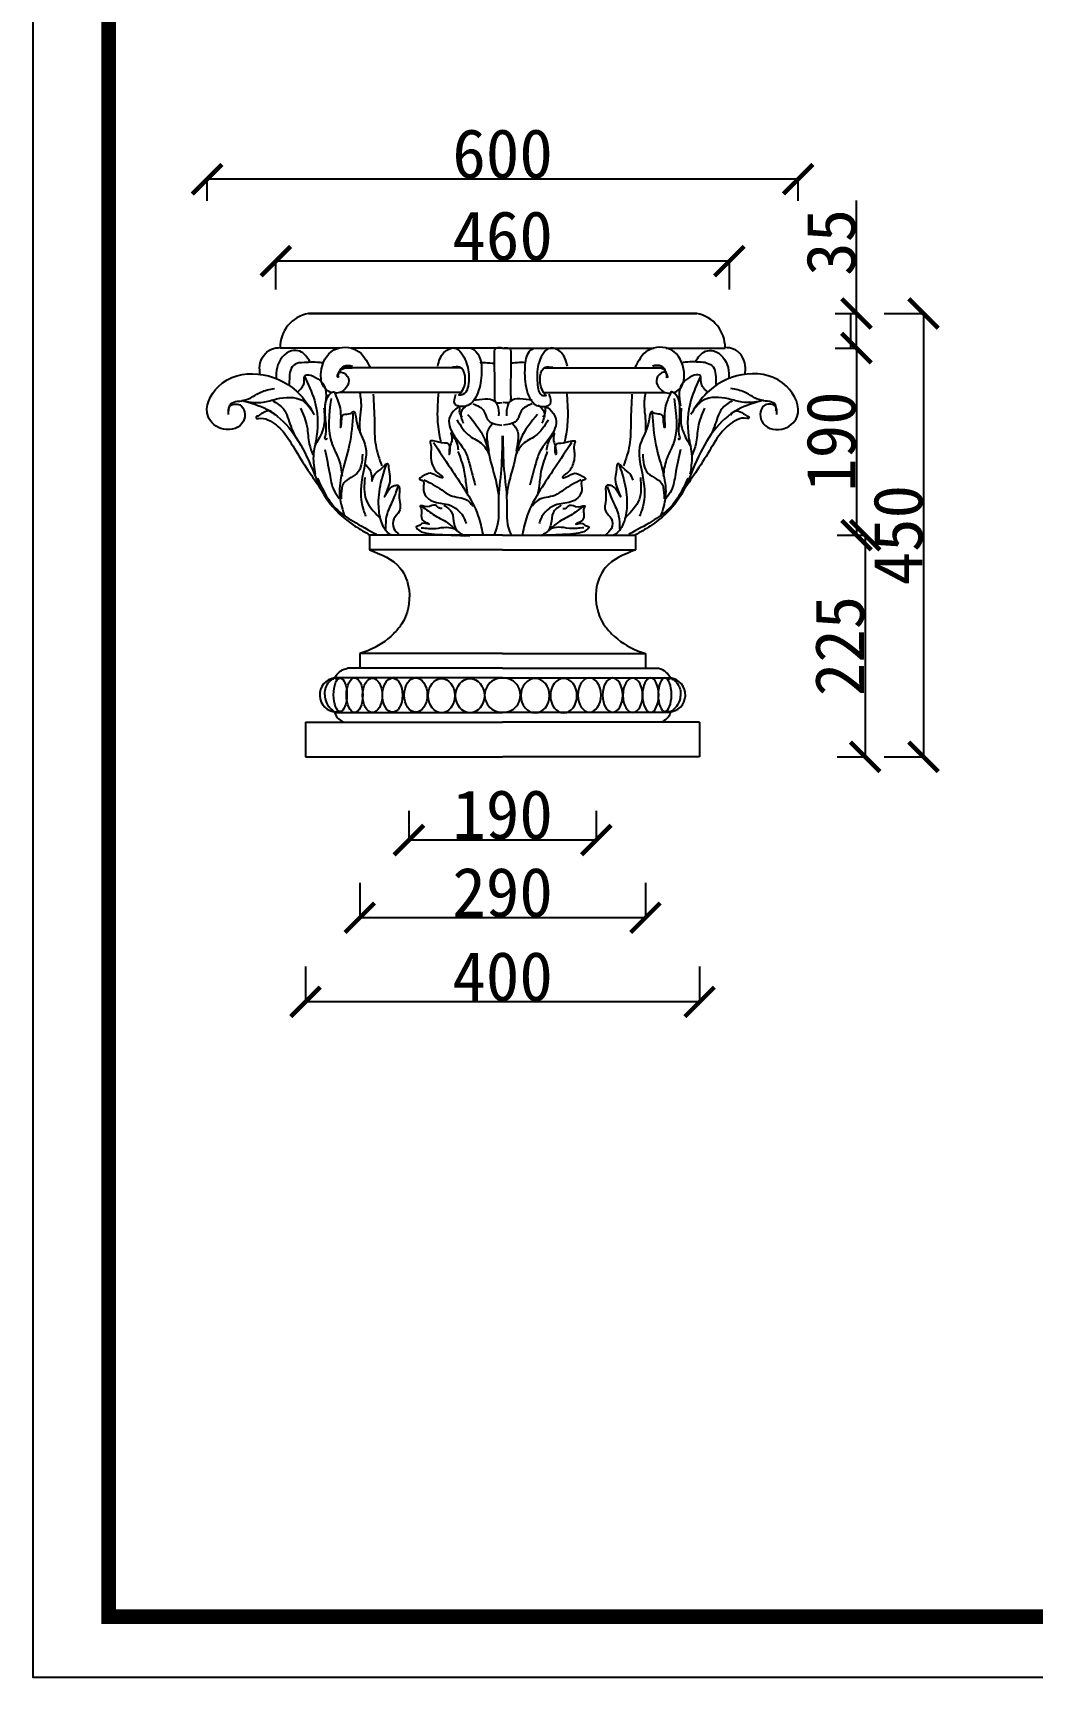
# Model space of a CAD drawing. Extents: x 3172 to 33391, y 13916 to 34175.
# Drawn here: x 8811 to 9825, y 18223 to 19893 of the extents above; entities that cross this region are included whole.
import ezdxf

# ---------------------------------------------------------------- set-up
doc = ezdxf.new("R2010")
doc.units = 0
doc.layers.get('0').update_dxf_attribs({"linetype": 'CONTINUOUS'})
doc.layers.get('DEFPOINTS').update_dxf_attribs({"linetype": 'CONTINUOUS'})
doc.dimstyles.new('ISO-25', dxfattribs={"dimtxt": 2.5, "dimasz": 2.5, "dimexe": 1.25, "dimexo": 0.625, "dimtad": 1, "dimdec": 4, "dimdsep": 46, "dimlunit": 6, "dimtxsty": 'Standard', "dimcen": 2.5, "dimadec": 0, "dimazin": 0, "dimtfac": 1, "dimtdec": 4, "dimtmove": 0, "dimatfit": 3, "dimfxl": 1, "dimtolj": 1, "dimtzin": 0, "dimarcsym": 0})

# ---------------------------------------------------------------- blocks, each defined once
blk = doc.blocks.new('_ARCHTICK')
at = {"color": 0, "linetype": 'ByBlock', "const_width": 0.15}
blk.add_lwpolyline([(-0.5, -0.5), (0.5, 0.5)], dxfattribs=at)
blk = doc.blocks.new('*D133')
at = {"color": 0, "linetype": 'ByBlock'}
for p, q in [((12203.1, 17663.5), (12203.1, 17626.3)), ((12603.1, 17663.5), (12603.1, 17626.3)), ((12603.1, 17627.6), (12203.1, 17627.6))]:
    blk.add_line(p, q, dxfattribs=at)
at = {"layer": 'DEFPOINTS', "color": 0, "linetype": 'ByBlock'}
for p in [(12203.1, 17664.2), (12603.1, 17664.2), (12203.1, 17627.6)]:
    blk.add_point(p, dxfattribs=at)
at = {"color": 0, "linetype": 'ByBlock', "xscale": 30, "yscale": 30, "zscale": 30, "rotation": 180}
blk.add_blockref('_ARCHTICK', (12203.1, 17627.6), dxfattribs=at)
at = {"color": 0, "linetype": 'ByBlock', "xscale": 30, "yscale": 30, "zscale": 30}
blk.add_blockref('_ARCHTICK', (12603.1, 17627.6), dxfattribs=at)
at = {"color": 0, "linetype": 'ByBlock', "insert": (12403.1, 17653.2), "char_height": 50, "attachment_point": 5}
blk.add_mtext('\\A1;400', dxfattribs=at)
blk = doc.blocks.new('*D134')
at = {"color": 0, "linetype": 'ByBlock'}
for p, q in [((12258.1, 17748.3), (12258.1, 17711.8)), ((12548.1, 17748.3), (12548.1, 17711.8)), ((12548.1, 17713), (12258.1, 17713))]:
    blk.add_line(p, q, dxfattribs=at)
at = {"layer": 'DEFPOINTS', "color": 0, "linetype": 'ByBlock'}
for p in [(12258.1, 17748.9), (12548.1, 17748.9), (12258.1, 17713)]:
    blk.add_point(p, dxfattribs=at)
at = {"color": 0, "linetype": 'ByBlock', "xscale": 30, "yscale": 30, "zscale": 30, "rotation": 180}
blk.add_blockref('_ARCHTICK', (12258.1, 17713), dxfattribs=at)
at = {"color": 0, "linetype": 'ByBlock', "xscale": 30, "yscale": 30, "zscale": 30}
blk.add_blockref('_ARCHTICK', (12548.1, 17713), dxfattribs=at)
at = {"color": 0, "linetype": 'ByBlock', "insert": (12403.1, 17738.6), "char_height": 50, "attachment_point": 5}
blk.add_mtext('\\A1;290', dxfattribs=at)
blk = doc.blocks.new('*D135')
at = {"color": 0, "linetype": 'ByBlock'}
for p, q in [((12308, 17821.5), (12308, 17790.6)), ((12498.2, 17821.5), (12498.2, 17790.6)), ((12498.2, 17791.9), (12308, 17791.9))]:
    blk.add_line(p, q, dxfattribs=at)
at = {"layer": 'DEFPOINTS', "color": 0, "linetype": 'ByBlock'}
for p in [(12308, 17822.2), (12498.2, 17822.2), (12308, 17791.9)]:
    blk.add_point(p, dxfattribs=at)
at = {"color": 0, "linetype": 'ByBlock', "xscale": 30, "yscale": 30, "zscale": 30, "rotation": 180}
blk.add_blockref('_ARCHTICK', (12308, 17791.9), dxfattribs=at)
at = {"color": 0, "linetype": 'ByBlock', "xscale": 30, "yscale": 30, "zscale": 30}
blk.add_blockref('_ARCHTICK', (12498.2, 17791.9), dxfattribs=at)
at = {"color": 0, "linetype": 'ByBlock', "insert": (12403.1, 17817.5), "char_height": 50, "attachment_point": 5}
blk.add_mtext('\\A1;190', dxfattribs=at)
blk = doc.blocks.new('*D131')
at = {"color": 0, "linetype": 'ByBlock'}
for p, q in [((12103.1, 18536.5), (12103.1, 18559.7)), ((12703.1, 18558.4), (12103.1, 18558.4)), ((12703.1, 18536.5), (12703.1, 18559.7))]:
    blk.add_line(p, q, dxfattribs=at)
at = {"layer": 'DEFPOINTS', "color": 0, "linetype": 'ByBlock'}
for p in [(12103.1, 18558.4), (12103.1, 18535.9), (12703.1, 18535.9)]:
    blk.add_point(p, dxfattribs=at)
at = {"color": 0, "linetype": 'ByBlock', "xscale": 30, "yscale": 30, "zscale": 30, "rotation": 180}
blk.add_blockref('_ARCHTICK', (12103.1, 18558.4), dxfattribs=at)
at = {"color": 0, "linetype": 'ByBlock', "xscale": 30, "yscale": 30, "zscale": 30}
blk.add_blockref('_ARCHTICK', (12703.1, 18558.4), dxfattribs=at)
at = {"color": 0, "linetype": 'ByBlock', "insert": (12403.1, 18584.1), "char_height": 50, "attachment_point": 5}
blk.add_mtext('\\A1;600', dxfattribs=at)
blk = doc.blocks.new('*D132')
at = {"color": 0, "linetype": 'ByBlock'}
for p, q in [((12173, 18446.5), (12173, 18476.5)), ((12633.3, 18475.2), (12173, 18475.2)), ((12633.3, 18446.5), (12633.3, 18476.5))]:
    blk.add_line(p, q, dxfattribs=at)
at = {"layer": 'DEFPOINTS', "color": 0, "linetype": 'ByBlock'}
for p in [(12173, 18475.2), (12173, 18445.9), (12633.3, 18445.9)]:
    blk.add_point(p, dxfattribs=at)
at = {"color": 0, "linetype": 'ByBlock', "xscale": 30, "yscale": 30, "zscale": 30, "rotation": 180}
blk.add_blockref('_ARCHTICK', (12173, 18475.2), dxfattribs=at)
at = {"color": 0, "linetype": 'ByBlock', "xscale": 30, "yscale": 30, "zscale": 30}
blk.add_blockref('_ARCHTICK', (12633.3, 18475.2), dxfattribs=at)
at = {"color": 0, "linetype": 'ByBlock', "insert": (12403.1, 18500.8), "char_height": 50, "attachment_point": 5}
blk.add_mtext('\\A1;460', dxfattribs=at)
blk = doc.blocks.new('*D136')
at = {"color": 0, "linetype": 'ByBlock'}
for p, q in [((12862.2, 18367.4), (12903.3, 18367.4)), ((12902.1, 18367.4), (12902.1, 17917.4)), ((12862.2, 17917.4), (12903.3, 17917.4))]:
    blk.add_line(p, q, dxfattribs=at)
at = {"layer": 'DEFPOINTS', "color": 0, "linetype": 'ByBlock'}
for p in [(12861.6, 18367.4), (12861.6, 17917.4), (12902.1, 17917.4)]:
    blk.add_point(p, dxfattribs=at)
at = {"color": 0, "linetype": 'ByBlock', "xscale": 30, "yscale": 30, "zscale": 30}
for p, rotation in [((12902.1, 18367.4), 90), ((12902.1, 17917.4), 270)]:
    blk.add_blockref('_ARCHTICK', p, dxfattribs=dict(at, rotation=rotation))
at = {"color": 0, "linetype": 'ByBlock', "insert": (12876.5, 18142.4), "char_height": 50, "attachment_point": 5, "rotation": 90}
blk.add_mtext('\\A1;450', dxfattribs=at)
blk = doc.blocks.new('*D138')
at = {"color": 0, "linetype": 'ByBlock'}
for p, q in [((12814.6, 18142.4), (12844.2, 18142.4)), ((12842.9, 18142.4), (12842.9, 17917.4)), ((12814.6, 17917.4), (12844.2, 17917.4))]:
    blk.add_line(p, q, dxfattribs=at)
at = {"layer": 'DEFPOINTS', "color": 0, "linetype": 'ByBlock'}
for p in [(12814, 18142.4), (12814, 17917.4), (12842.9, 17917.4)]:
    blk.add_point(p, dxfattribs=at)
at = {"color": 0, "linetype": 'ByBlock', "xscale": 30, "yscale": 30, "zscale": 30}
for p, rotation in [((12842.9, 18142.4), 90), ((12842.9, 17917.4), 270)]:
    blk.add_blockref('_ARCHTICK', p, dxfattribs=dict(at, rotation=rotation))
at = {"color": 0, "linetype": 'ByBlock', "insert": (12817.3, 18029.9), "char_height": 50, "attachment_point": 5, "rotation": 90}
blk.add_mtext('\\A1;225', dxfattribs=at)
blk = doc.blocks.new('*D139')
at = {"color": 0, "linetype": 'ByBlock'}
for p, q in [((12812.6, 18332.4), (12835.4, 18332.4)), ((12834.1, 18332.4), (12834.1, 18142.4)), ((12815.2, 18142.4), (12835.4, 18142.4))]:
    blk.add_line(p, q, dxfattribs=at)
at = {"layer": 'DEFPOINTS', "color": 0, "linetype": 'ByBlock'}
for p in [(12811.9, 18332.4), (12814.6, 18142.4), (12834.1, 18142.4)]:
    blk.add_point(p, dxfattribs=at)
at = {"color": 0, "linetype": 'ByBlock', "xscale": 30, "yscale": 30, "zscale": 30}
for p, rotation in [((12834.1, 18332.4), 90), ((12834.1, 18142.4), 270)]:
    blk.add_blockref('_ARCHTICK', p, dxfattribs=dict(at, rotation=rotation))
at = {"color": 0, "linetype": 'ByBlock', "insert": (12808.5, 18237.4), "char_height": 50, "attachment_point": 5, "rotation": 90}
blk.add_mtext('\\A1;190', dxfattribs=at)
blk = doc.blocks.new('*D137')
at = {"color": 0, "linetype": 'ByBlock'}
for p, q in [((12834.1, 18367.4), (12834.1, 18482)), ((12812.6, 18367.4), (12835.4, 18367.4)), ((12834.1, 18332.4), (12834.1, 18367.4)), ((12812.6, 18332.4), (12835.4, 18332.4))]:
    blk.add_line(p, q, dxfattribs=at)
at = {"layer": 'DEFPOINTS', "color": 0, "linetype": 'ByBlock'}
for p in [(12811.9, 18367.4), (12811.9, 18332.4), (12834.1, 18332.4)]:
    blk.add_point(p, dxfattribs=at)
at = {"color": 0, "linetype": 'ByBlock', "xscale": 30, "yscale": 30, "zscale": 30}
for p, rotation in [((12834.1, 18367.4), 90), ((12834.1, 18332.4), 270)]:
    blk.add_blockref('_ARCHTICK', p, dxfattribs=dict(at, rotation=rotation))
at = {"color": 0, "linetype": 'ByBlock', "insert": (12808.5, 18439.7), "char_height": 50, "attachment_point": 5, "rotation": 90}
blk.add_mtext('\\A1;35', dxfattribs=at)
blk = doc.blocks.new('A$C7AF2442D')
for p, q in [((119.5, 715.4), (316.6, 715.4)), ((316.6, 715.4), (119.5, 715.4)), ((513.7, 715.4), (316.6, 715.4)), ((316.6, 715.4), (513.7, 715.4)), ((669.9, 715.4), (669.9, 680.4)), ((150.4, 680.4), (90.7, 680.4)), ((316.6, 680.4), (162.7, 680.4)), ((316.6, 680.4), (470.5, 680.4)), ((482.8, 680.4), (542.5, 680.4)), ((273.9, 660.4), (153.4, 660.4)), ((359.2, 660.4), (479.8, 660.4)), ((275.1, 635.4), (151.8, 635.4)), ((358.1, 635.4), (481.4, 635.4)), ((316.6, 490.4), (181.6, 490.4)), ((181.6, 490.4), (181.6, 475.4)), ((316.6, 490.4), (451.6, 490.4)), ((451.6, 490.4), (451.6, 475.4)), ((316.6, 475.4), (181.6, 475.4)), ((316.6, 475.4), (451.6, 475.4)), ((316.6, 370.4), (171.6, 370.4)), ((171.6, 370.4), (171.6, 355.4)), ((316.6, 370.4), (461.6, 370.4)), ((461.6, 370.4), (461.6, 355.4)), ((316.6, 355.4), (159, 355.4)), ((316.6, 355.4), (474.2, 355.4)), ((316.6, 345.4), (146, 345.4)), ((316.6, 345.4), (487.2, 345.4)), ((146.1, 310.4), (316.6, 310.4)), ((487.1, 310.4), (316.6, 310.4)), ((116.6, 300.4), (316.6, 300.4)), ((116.6, 300.4), (116.6, 265.4)), ((516.6, 300.4), (316.6, 300.4)), ((516.6, 300.4), (516.6, 265.4)), ((116.6, 265.4), (316.6, 265.4)), ((516.6, 265.4), (316.6, 265.4))]:
    blk.add_line(p, q)
for centre, radius, start, end in [((125.8, 680.9), 35.1, 100.4072, 180.78), ((507.4, 680.9), 35.1, 359.22, 79.5928), ((148.3, 328.2), 17.4, 97.4981, 267.9282), ((315.8, 328), 17.4, 87.5088, 272.4912), ((317.3, 328), 17.4, 267.5088, 92.4912), ((484.8, 328.2), 17.4, 272.0718, 82.5019)]:
    blk.add_arc(centre, radius, start, end)
for centre, major_axis, ratio in [((151.8, 328.4), (0, 17), 0.396518), ((166.4, 328), (0, 17.5), 0.471812), ((184.5, 327.8), (0, 17.5), 0.57098), ((204.8, 328), (0, 17.4), 0.587861), ((228.4, 328.1), (0, 17.4), 0.675392), ((254.6, 327.5), (0, 17.4), 0.775453), ((283.5, 327.5), (0, 17.4), 0.837988)]:
    blk.add_ellipse(centre, major_axis=major_axis, ratio=ratio)
at = {"extrusion": (0, 0, -1)}
for centre, major_axis, ratio in [((349.7, 327.5), (0, 17.4), 0.837988), ((378.6, 327.5), (0, 17.4), 0.775453), ((404.8, 328.1), (0, 17.4), 0.675392), ((428.3, 328), (0, 17.4), 0.587861), ((448.7, 327.8), (0, 17.5), 0.57098), ((466.8, 328), (0, 17.5), 0.471812), ((481.3, 328.4), (0, 17), 0.396518)]:
    blk.add_ellipse(centre, major_axis=major_axis, ratio=ratio, dxfattribs=at)
for points in [[(70.6, 653.1), (70.1, 662.8), (82.1, 679.4), (90.9, 680.8)], [(121, 666.7), (110.7, 677.1), (102.4, 677.5), (87.7, 660.5), (86.7, 649.4)], [(250.8, 662.1), (257, 675.7), (267.9, 680.4), (279.2, 667), (282.4, 649.2), (276.1, 633.1), (271.8, 632.4)], [(284.8, 680.4), (289.5, 676.8), (295.2, 653), (290.3, 632.4), (279.2, 621.3), (268.1, 623.8), (269.3, 633.7)], [(315, 680.6), (308.9, 679.4), (308.1, 674.7), (308.2, 657.6), (308.4, 630.1), (308.9, 626.2), (316.1, 625)], [(318.1, 680.6), (324.3, 679.4), (325.1, 674.7), (324.9, 657.6), (324.8, 630.1), (324.3, 626.2), (317.1, 625)], [(348.4, 680.4), (343.7, 676.8), (339.2, 661.2), (341.2, 637.3), (354, 621.3), (365.1, 623.8), (363.9, 633.7)], [(382.4, 662.1), (376.2, 675.7), (365.3, 680.4), (354, 667), (352, 644.7), (356.5, 632.4), (361.4, 632.4)], [(512.2, 666.7), (522.5, 677.1), (530.8, 677.5), (545.5, 660.5), (546.4, 649.4)], [(562.6, 653.1), (563, 662.8), (551.1, 679.4), (542.3, 680.8)], [(38.3, 613), (39.7, 621.3), (49.8, 622.7), (53.5, 606.1), (33.3, 598.1), (17.6, 610.9), (28.1, 641.5), (68.3, 654), (107, 637), (122.7, 618.1)], [(110.6, 665.6), (104.3, 662.8), (100.1, 646.6), (100.1, 643.4)], [(108.6, 636), (115.1, 645.3), (115.6, 651.8), (131, 647.6), (136.1, 621.8)], [(110.6, 665.6), (128.7, 666.1), (133.6, 665.6)], [(115.6, 651.8), (125.5, 627.3), (127.8, 590.9), (124.5, 570.6), (126.4, 552.2)], [(150.7, 651.5), (149.5, 650.8), (150.7, 656.1), (160.1, 660.2), (163.8, 660.2)], [(149.4, 651), (150.7, 655.9), (155.6, 662.1), (164.3, 662.1)], [(271.8, 632.4), (276.7, 638.6), (273, 660.8), (265.6, 660.8)], [(294, 665.5), (299.2, 665.6), (308.1, 664.9)], [(339.2, 665.5), (333.9, 665.6), (325.1, 664.9)], [(360.2, 632.4), (356.5, 638.6), (360.2, 660.8), (367.6, 660.8)], [(483.7, 651), (482.5, 655.9), (477.6, 662.1), (468.9, 662.1)], [(482.4, 651.5), (483.7, 650.8), (482.4, 656.1), (473.1, 660.2), (469.4, 660.2)], [(524.6, 636), (518.1, 645.3), (517.6, 651.8), (502.2, 647.6), (497.1, 621.8)], [(522.6, 665.6), (504.5, 666.1), (499.5, 665.6)], [(517.6, 651.8), (507.7, 627.3), (505.4, 590.9), (508.6, 570.6), (506.8, 552.2)], [(594.9, 613), (593.5, 621.3), (583.3, 622.7), (579.6, 606.1), (599.9, 598.1), (615.6, 610.9), (605, 641.5), (564.9, 654), (526.2, 637), (510.5, 618.1)], [(522.6, 665.6), (528.9, 662.8), (533.1, 646.6), (533.1, 643.4)], [(38.8, 616.7), (39.7, 622.7), (54, 627.3), (71.1, 635.6), (84.9, 639.3)], [(137.9, 589), (137.9, 587.7), (136.5, 588.1), (136.5, 590), (137.5, 601), (136.5, 619.9), (143.9, 635.6), (145.3, 636), (146.2, 634.7), (149, 627.8), (152.2, 606.6), (152.2, 599.6), (152.7, 601.5), (155.4, 613), (161.9, 613.9), (165.1, 615.8), (167.9, 607.9), (177.6, 579.8), (173.4, 544.3), (175.3, 515.8), (177.6, 509.8)], [(171.7, 634.9), (172.9, 621.3), (171.7, 609), (171.7, 594.1)], [(251.5, 635.5), (250.4, 610.2), (252.6, 590.5), (253.7, 585)], [(381.6, 635.5), (382.7, 610.2), (380.6, 590.5), (379.5, 585)], [(495.3, 589), (495.3, 587.7), (496.6, 588.1), (496.6, 590), (495.7, 601), (496.6, 619.9), (489.3, 635.6), (487.9, 636), (487, 634.7), (484.2, 627.8), (481, 606.6), (481, 599.6), (480.5, 601.5), (477.7, 613), (471.3, 613.9), (468.1, 615.8), (465.3, 607.9), (455.6, 579.8), (459.8, 544.3), (457.9, 515.8), (455.6, 509.8)], [(461.5, 634.9), (460.3, 621.3), (461.5, 609), (461.5, 594.1)], [(594.4, 616.7), (593.5, 622.7), (579.2, 627.3), (562.1, 635.6), (548.3, 639.3)], [(51.7, 627.3), (77.5, 618.1), (119.5, 566.5), (137.9, 527.3), (166.7, 499.7), (182.2, 490.4)], [(54, 626.4), (73.4, 625.4), (87.2, 628.7), (113, 627.3), (125.5, 613)], [(83.5, 626.8), (94.1, 618.5), (101.5, 601), (105.2, 592.3)], [(111.6, 619.5), (118.1, 600.1), (120.4, 583), (124.1, 572)], [(135.2, 619.5), (135.2, 601.9), (128.7, 585.8), (125.5, 580.3)], [(142.5, 629.1), (143.5, 582.6), (150.4, 566.9), (153.6, 550.3)], [(185.3, 633.7), (186.5, 605.3), (187.8, 581.8), (193.9, 560.8)], [(275.5, 610.2), (273, 616.4), (273, 620.1), (266.8, 616.4), (264.4, 596.6), (279, 574.6), (283.3, 561.5), (288.8, 541.2)], [(280.4, 622.5), (274.3, 615.1), (276.7, 604)], [(286.6, 627.5), (299, 628.7), (308.9, 626.2), (311.3, 622.5), (312.6, 611.4)], [(286.6, 623.8), (297.7, 616.4), (301.4, 607.7), (315.7, 602)], [(346.6, 623.8), (335.4, 616.4), (331.7, 607.7), (317.5, 602)], [(346.6, 627.5), (334.2, 628.7), (324.3, 626.2), (321.9, 622.5), (320.6, 611.4)], [(357.7, 610.2), (360.2, 616.4), (360.2, 620.1), (366.3, 616.4), (368.8, 596.6), (354.2, 574.6), (349.8, 561.5), (344.4, 541.2)], [(352.7, 622.5), (358.9, 615.1), (356.5, 604)], [(447.9, 633.7), (446.7, 605.3), (445.4, 581.8), (439.3, 560.8)], [(581.5, 627.3), (555.7, 618.1), (513.7, 566.5), (495.3, 527.3), (466.5, 499.7), (451, 490.4)], [(490.7, 629.1), (489.7, 582.6), (482.8, 566.9), (479.6, 550.3)], [(498, 619.5), (498, 601.9), (504.5, 585.8), (507.7, 580.3)], [(579.2, 626.4), (559.8, 625.4), (546, 628.7), (520.2, 627.3), (507.7, 613)], [(521.5, 619.5), (515.1, 600.1), (512.8, 583), (509.1, 572)], [(549.7, 626.8), (539.1, 618.5), (531.7, 601), (528, 592.3)], [(85.4, 612.1), (80.3, 616.7), (73.8, 614.8), (70.1, 612.5), (68.3, 611.2), (66.4, 610.7), (66.9, 608.9), (68.7, 608.9), (78.4, 607.5), (93.7, 595.5), (106.6, 576.1), (120.9, 553.6), (133.8, 534.7)], [(164.7, 614.4), (161, 581.7), (153.1, 551.7), (151.3, 529.1), (156.4, 509.3)], [(270.2, 607.5), (283.3, 591.1), (295.9, 582.8), (303.2, 571.9)], [(281.1, 613), (298.1, 588.3), (305.3, 562), (310.2, 543.9), (312.6, 529.8)], [(306.4, 603.7), (301.4, 596), (301.4, 583.4), (302.7, 575.7)], [(352, 613), (335, 588.3), (327.9, 562), (323, 543.9), (320.6, 529.8)], [(326.8, 603.7), (331.7, 596), (331.7, 583.4), (330.5, 575.7)], [(363, 607.5), (349.8, 591.1), (337.2, 582.8), (330, 571.9)], [(468.5, 614.4), (472.2, 581.7), (480, 551.7), (481.9, 529.1), (476.8, 509.3)], [(547.8, 612.1), (552.9, 616.7), (559.4, 614.8), (563, 612.5), (564.9, 611.2), (566.7, 610.7), (566.3, 608.9), (564.4, 608.9), (554.7, 607.5), (539.5, 595.5), (526.6, 576.1), (512.3, 553.6), (499.4, 534.7)], [(271.8, 576.8), (266.9, 590.5), (264.1, 593.8), (264.7, 591.6), (262.5, 577.4), (262.5, 572.4), (262, 582.8), (257.6, 583.9), (246, 586.1), (243.3, 586.1), (243.9, 581.7), (243.9, 575.2), (245.5, 561.5), (252.6, 552.2), (255.4, 550), (255.9, 548.9), (252.6, 549.4), (243.3, 553.2), (235.1, 550), (232.3, 547.2), (235.1, 546.1), (236.2, 537.9), (245.5, 524.8), (261.4, 521.5), (277.9, 506.7), (279.5, 502.3)], [(246.6, 584.5), (263.6, 558.7), (278.4, 536.3), (291.6, 510.5), (296.5, 491.3)], [(316.2, 591.1), (315.1, 557.1), (312.4, 524.8), (310.8, 498.4), (308, 490.8)], [(316.9, 591.1), (318, 557.1), (320.8, 524.8), (322.4, 498.4), (325.2, 490.8)], [(386.6, 584.5), (369.6, 558.7), (354.8, 536.3), (341.6, 510.5), (336.7, 491.3)], [(361.4, 576.8), (366.3, 590.5), (369, 593.8), (368.5, 591.6), (370.7, 577.4), (370.7, 572.4), (371.2, 582.8), (375.6, 583.9), (387.1, 586.1), (389.9, 586.1), (389.3, 581.7), (389.3, 575.2), (387.7, 561.5), (380.6, 552.2), (377.8, 550), (377.3, 548.9), (380.6, 549.4), (389.9, 553.2), (398.1, 550), (400.8, 547.2), (398.1, 546.1), (397, 537.9), (387.7, 524.8), (371.8, 521.5), (355.3, 506.7), (353.7, 502.3)], [(136.1, 577.5), (141.1, 552.2), (145.3, 536), (150.8, 527.7)], [(174.3, 572.5), (168.8, 553.1), (154.1, 541.1), (153.1, 535.6), (152.7, 531.9), (152.7, 527.3)], [(271.3, 575.2), (277.3, 556.5), (279.5, 541.2), (281.1, 530.8)], [(361.9, 575.2), (355.9, 556.5), (353.7, 541.2), (352, 530.8)], [(458.8, 572.5), (464.4, 553.1), (479.1, 541.1), (480, 535.6), (480.5, 531.9), (480.5, 527.3)], [(497.1, 577.5), (492, 552.2), (487.9, 536), (482.4, 527.7)], [(176.7, 562.3), (179.9, 559.5), (183.6, 550.3), (184, 544.8)], [(184, 546.2), (187.3, 552.6), (194.2, 558.6), (199.7, 563.2), (201.1, 557.2), (200.6, 539.3), (196.9, 529.6), (198.3, 531.9), (206.6, 540.7), (210.3, 541.1), (211.7, 531), (211.7, 514.4), (206.2, 507), (206.2, 497.3), (211.7, 490.9)], [(198.3, 561.9), (192.8, 543.4), (190.5, 519.5), (193.7, 502.9), (201.6, 491.8), (203.9, 490.4)], [(449.1, 546.2), (445.9, 552.6), (439, 558.6), (433.5, 563.2), (432.1, 557.2), (432.5, 539.3), (436.2, 529.6), (434.9, 531.9), (426.6, 540.7), (422.9, 541.1), (421.5, 531), (421.5, 514.4), (427, 507), (427, 497.3), (421.5, 490.9)], [(434.9, 561.9), (440.4, 543.4), (442.7, 519.5), (439.5, 502.9), (431.6, 491.8), (429.3, 490.4)], [(128.7, 548.3), (136.4, 532.4), (147.3, 517.6), (164.9, 504.5), (188.5, 491.3)], [(176.7, 548.9), (178, 526.4), (191, 508.9), (192.8, 507)], [(210.3, 539.7), (204.8, 525), (198.8, 510.2), (197.9, 496.9)], [(236.7, 546.7), (254.8, 536.3), (263.6, 530.8), (280.6, 525.8), (286.6, 519.8)], [(396.5, 546.7), (378.4, 536.3), (369.6, 530.8), (352.6, 525.8), (346.6, 519.8)], [(422.9, 539.7), (428.4, 525), (434.4, 510.2), (435.3, 496.9)], [(456.5, 548.9), (455.1, 526.4), (442.2, 508.9), (440.4, 507)], [(504.5, 548.3), (496.8, 532.4), (485.8, 517.6), (468.3, 504.5), (444.7, 491.3)], [(255.4, 517.6), (253.2, 517.6), (248.2, 520.9), (240, 519.3), (232.9, 519.8), (234, 517.6), (234, 510.5), (236.7, 504.5), (241.1, 502.3), (242.2, 501.7), (235.1, 502.3), (232.3, 500.1), (229, 499), (231.2, 495.7), (236.7, 493), (258.7, 490.8), (274, 490.2), (283.3, 490.2)], [(234.5, 519.8), (247.7, 510.5), (262.5, 501.7), (272.4, 493), (277.9, 489.7)], [(257, 520.9), (265.2, 513.2), (267.4, 501.7), (270.2, 494.6)], [(377.8, 517.6), (380, 517.6), (384.9, 520.9), (393.2, 519.3), (400.3, 519.8), (399.2, 517.6), (399.2, 510.5), (396.5, 504.5), (392.1, 502.3), (391, 501.7), (398.1, 502.3), (400.8, 500.1), (404.1, 499), (401.9, 495.7), (396.5, 493), (374.5, 490.8), (359.2, 490.2), (349.8, 490.2)], [(398.6, 519.8), (385.5, 510.5), (370.7, 501.7), (360.8, 493), (355.3, 489.7)], [(376.2, 520.9), (367.9, 513.2), (365.7, 501.7), (363, 494.6)], [(234, 497.9), (248.8, 497.3), (259.8, 498.4), (268, 496.8)], [(399.2, 497.9), (384.4, 497.3), (373.4, 498.4), (365.2, 496.8)], [(181.6, 475.4), (212.4, 457.2), (221.6, 434.4), (214, 400.1), (205.9, 390.3), (179.7, 373.1), (171.6, 370.4)], [(451.6, 475.4), (420.8, 457.2), (411.6, 434.4), (419.2, 400.1), (427.3, 390.3), (453.5, 373.1), (461.6, 370.4)], [(146.1, 345.4), (149.7, 350.3), (152.7, 352.7), (159, 355.4)], [(487.1, 345.4), (483.5, 350.3), (480.5, 352.7), (474.1, 355.4)], [(148.4, 343.2), (147.2, 345.1), (145.4, 344.8), (141.7, 342.6), (137.5, 337), (136.5, 324.5), (140.1, 316.5), (142.7, 313.6), (147.7, 311), (149.4, 311.5)], [(484.8, 343.2), (486, 345.1), (487.8, 344.8), (491.5, 342.6), (495.7, 337), (496.7, 324.5), (493.1, 316.5), (490.5, 313.6), (485.5, 311), (483.7, 311.5)], [(145.9, 311.1), (148.3, 305.9), (152.5, 302.1), (156.7, 300.5), (158.5, 300.5)], [(487.3, 311.1), (484.9, 305.9), (480.7, 302.1), (476.5, 300.5), (474.7, 300.5)]]:
    blk.add_spline(points, degree=3)
for points, knots in [([(143.1, 635), (142.6, 635.2), (139.4, 636.4), (132.7, 642.3), (130.9, 659.7), (141.4, 682.6), (171.3, 681.7), (178.6, 667.4), (182.2, 660.5)], [40.578175, 40.578175, 40.578175, 40.578175, 42.128894, 50.629607, 65.634714, 91.647723, 115.170077, 137.204964, 137.204964, 137.204964, 137.204964]), ([(490.1, 635), (490.6, 635.2), (493.8, 636.4), (500.5, 642.3), (502.3, 659.7), (491.8, 682.6), (461.9, 681.7), (454.5, 667.4), (451, 660.5)], [40.578175, 40.578175, 40.578175, 40.578175, 42.128894, 50.629607, 65.634714, 91.647723, 115.170077, 137.204964, 137.204964, 137.204964, 137.204964]), ([(149.2, 650.8), (149.6, 652.8), (150.7, 658.2), (164.9, 649.9), (156.7, 636.1), (148.6, 634.4), (146.3, 634.5)], [0, 0, 0, 0, 5.019706, 14.055286, 30.591203, 37.365568, 37.365568, 37.365568, 37.365568]), ([(484, 650.8), (483.6, 652.8), (482.5, 658.2), (468.2, 649.9), (476.5, 636.1), (484.6, 634.4), (486.9, 634.5)], [0, 0, 0, 0, 5.019706, 14.055286, 30.591203, 37.365568, 37.365568, 37.365568, 37.365568])]:
    blk.add_open_spline(points, degree=3, knots=knots)
for base, p1, p2, picture, middle, set_off in [((16.6, 851.8), (616.6, 829.3), (16.6, 829.3), '*D131', (316.6, 877.4), (-12086.5, -17706.6)), ((86.4, 768.6), (546.7, 739.3), (86.4, 739.3), '*D132', (316.6, 794.2), (-12086.5, -17706.6)), ((221.5, 180.9), (411.7, 211.2), (221.5, 211.2), '*D135', (316.6, 206.5), (-12086.5, -17611)), ((171.6, 102), (461.6, 137.9), (171.6, 137.9), '*D134', (316.6, 127.6), (-12086.5, -17611)), ((116.6, 16.6), (516.6, 53.2), (116.6, 53.2), '*D133', (316.6, 42.2), (-12086.5, -17611))]:
    dim = blk.add_linear_dim(base=base, p1=p1, p2=p2, dimstyle='ISO-25', override={"dimtxt": 50, "dimasz": 30, "dimdec": 0, "dimblk1": 'ARCHTICK', "dimblk2": 'ARCHTICK', "dimsah": 1, "dimtdec": 0})
    dim.commit()
    dim.dimension.update_dxf_attribs({"geometry": picture, "text_midpoint": middle, "insert": set_off})
dim = blk.add_linear_dim(base=(675.9, 680.4), p1=(653.7, 715.4), p2=(653.7, 680.4), angle=90, dimstyle='ISO-25', override={"dimtxt": 50, "dimasz": 30, "dimdec": 0, "dimblk1": 'ARCHTICK', "dimblk2": 'ARCHTICK', "dimsah": 1, "dimtdec": 0})
dim.commit()
dim.dimension.update_dxf_attribs({"geometry": '*D137', "text_midpoint": (675.9, 787.7), "dimtype": 128, "insert": (-12158.3, -17652)})
for base, p1, p2, picture, middle in [((743.8, 265.4), (703.3, 715.4), (703.3, 265.4), '*D136', (718.2, 490.4)), ((675.9, 490.4), (653.7, 680.4), (656.3, 490.4), '*D139', (650.2, 585.4)), ((684.6, 265.4), (655.7, 490.4), (655.7, 265.4), '*D138', (659, 377.9))]:
    dim = blk.add_linear_dim(base=base, p1=p1, p2=p2, angle=90, dimstyle='ISO-25', override={"dimtxt": 50, "dimasz": 30, "dimdec": 0, "dimblk1": 'ARCHTICK', "dimblk2": 'ARCHTICK', "dimsah": 1, "dimtdec": 0})
    dim.commit()
    dim.dimension.update_dxf_attribs({"geometry": picture, "text_midpoint": middle, "insert": (-12158.3, -17652)})

msp = doc.modelspace()

# ---------------------------------------------------------------- linework, layer by layer
msp.add_lwpolyline([(13619.72829, 18223.24493), (13619.72829, 21815.29574), (8810.63174, 21815.29574), (8810.63174, 18223.24493)], close=True)
at = {"const_width": 14.71147}
msp.add_lwpolyline([(13558.4305, 18284.54272), (13558.4305, 21753.99795), (8887.53848, 21753.99795), (8887.53848, 18284.54272)], close=True, dxfattribs=at)

# ---------------------------------------------------------------- block references
msp.add_blockref('A$C7AF2442D', (8970.8461, 18892.17093))

doc.saveas('drawing.dxf')
